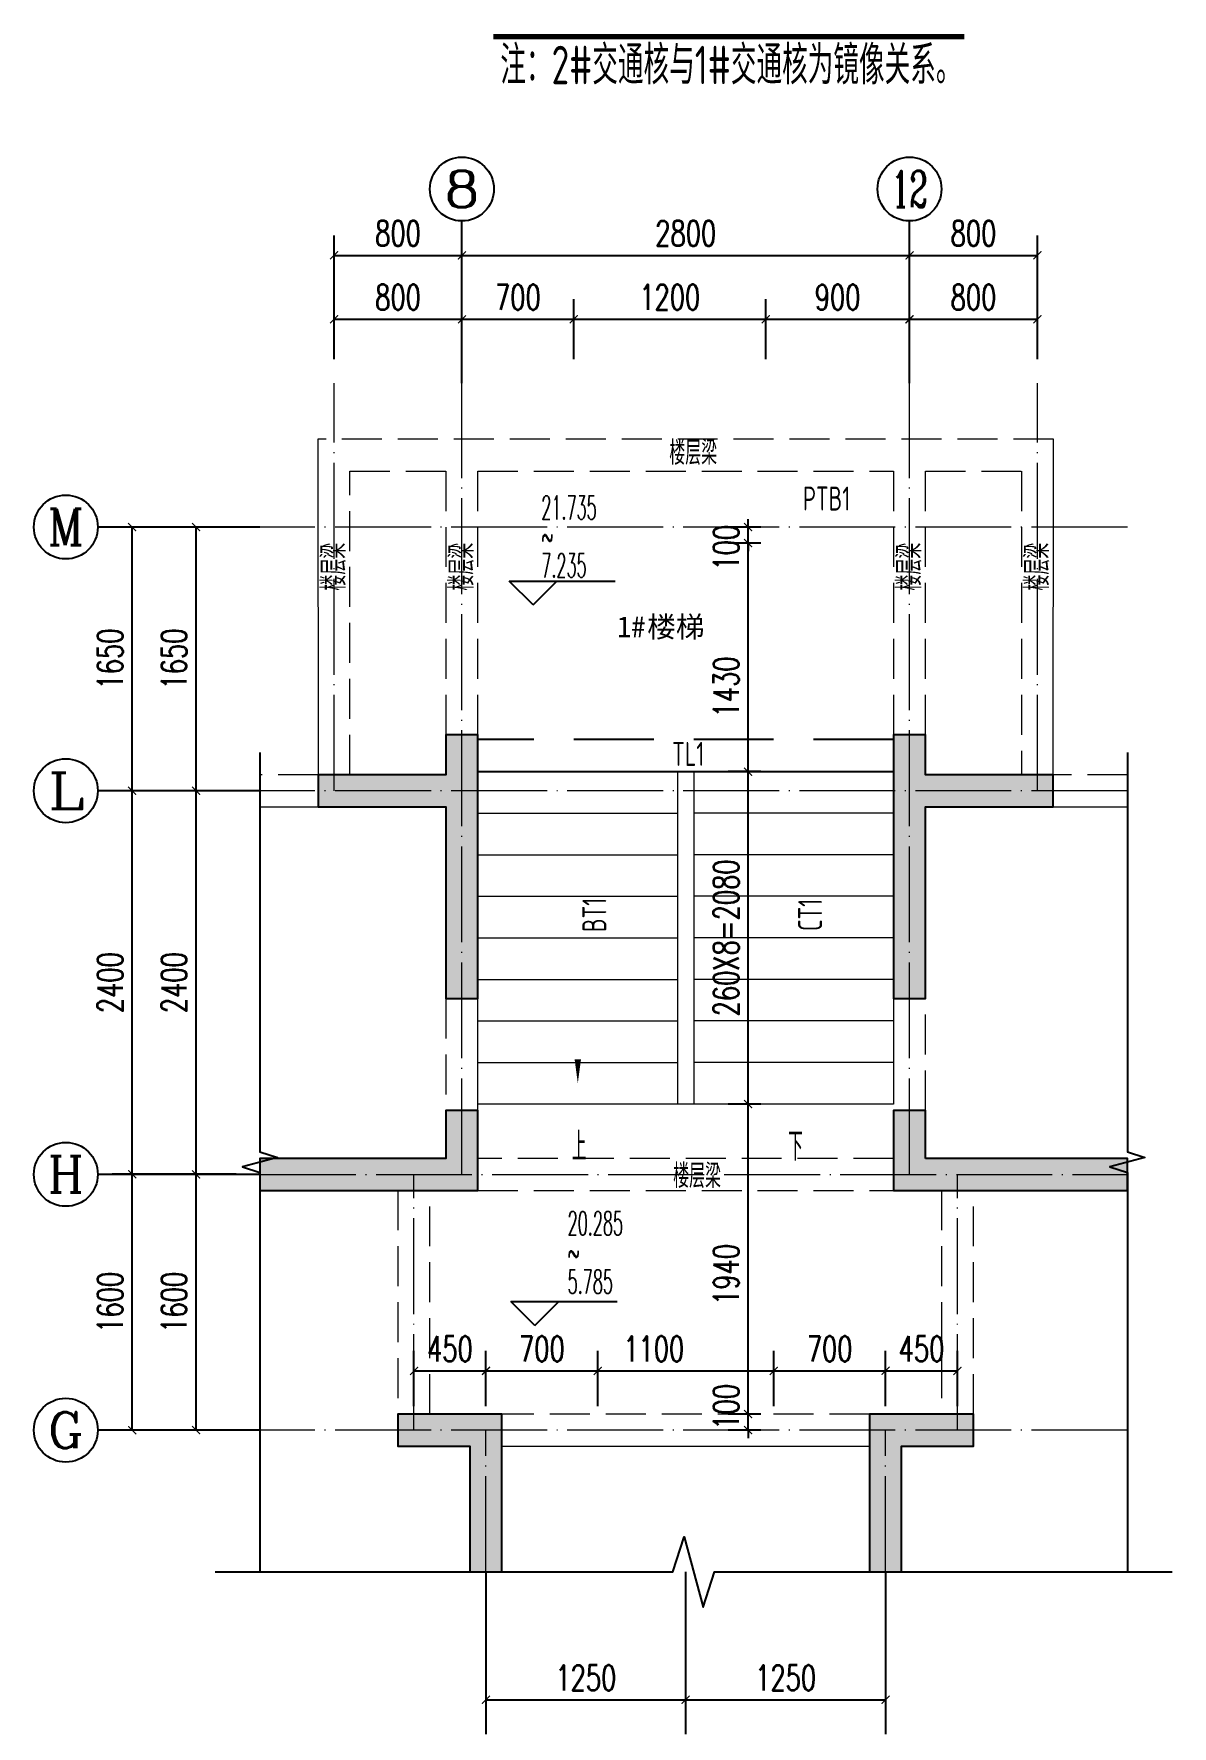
# Model space of a CAD drawing. Extents: x -812054 to 22247, y -644080 to 1003627.
# Drawn here: x -147711 to -140590, y -190811 to -180223 of the extents above; entities that cross this region are included whole.
import ezdxf
from ezdxf.enums import TextEntityAlignment as Align

# ---------------------------------------------------------------- set-up
doc = ezdxf.new("R2010")
doc.units = 0
doc.header["$LTSCALE"] = 1000
for name, pattern in [('DASH', [0.35, 0.25, -0.1]), ('DASHED', [0.75, 0.5, -0.25]), ('DOTE', [2.42, 2, -0.2, 0.02, -0.2])]:
    doc.linetypes.add(name, pattern=pattern)
doc.layers.get('0').update_dxf_attribs({"linetype": 'CONTINUOUS'})
doc.layers.get('DEFPOINTS').update_dxf_attribs({"linetype": 'CONTINUOUS'})
for name, color, linetype in [('A-AXIS_TEXT', 7, 'CONTINUOUS'), ('AXIS', 3, 'CONTINUOUS'), ('DIM_ELEV', 3, 'CONTINUOUS'), ('DIM_SYMB', 3, 'CONTINUOUS'), ('PUB_DIM', 3, 'CONTINUOUS'), ('PUB_TEXT', 2, 'CONTINUOUS'), ('S-L主梁线', 4, 'DASH'), ('S-Q墙填充', 252, 'CONTINUOUS'), ('S-Q墙实线', 6, 'CONTINUOUS'), ('S-梁', 4, 'DASHED'), ('S-梁实线', 4, 'CONTINUOUS'), ('TEXT', 2, 'CONTINUOUS'), ('THIN', 7, 'CONTINUOUS'), ('尺寸标注', 86, 'CONTINUOUS')]:
    doc.layers.add(name, color=color, linetype=linetype)
for name, color, linetype, lineweight in [('AXIS_TEXT', 7, 'CONTINUOUS', 20), ('DOTE', 19, 'DOTE', 9), ('STAIR', 2, 'CONTINUOUS', 18)]:
    doc.layers.add(name, color=color, linetype=linetype, lineweight=lineweight)
doc.styles.add('_TCH_AXIS', font='COMPLEX', dxfattribs={"bigfont": 'GBCBIG'})
doc.styles.add('_TCH_DIM', font='SIMPLEX.shx', dxfattribs={"width": 0.7, "bigfont": 'GBCBIG.shx'})
doc.styles.add('_TCH_DIM_T3', font='SIMPLEX', dxfattribs={"width": 0.705882, "bigfont": 'GBCBIG'})
doc.styles.add('COMPLEX', font='COMPLEX')
doc.styles.add('TSSD_REIN', font='tssdeng.shx', dxfattribs={"width": 0.7, "height": 300, "bigfont": 'tssdchn.shx'})
doc.styles.add('黑体', font='simhei.ttf')
doc.dimstyles.new('_TCH_ARCH&&50', dxfattribs={"dimtxt": 157.5, "dimasz": 50, "dimexe": 125, "dimexo": 150, "dimgap": 58.75, "dimtad": 1, "dimdec": 0, "dimzin": 0, "dimdsep": 46, "dimtxsty": '_TCH_DIM_T3', "dimblk": 'ARCHTICK', "dimcen": 0.09, "dimclrt": 7, "dimazin": 0, "dimtfac": 1, "dimtdec": 0, "dimtix": 1, "dimtmove": 2, "dimatfit": 3, "dimldrblk": 'ARCHTICK', "dimfxl": 1, "dimtolj": 1, "dimtzin": 0, "dimarcsym": 0})

# ---------------------------------------------------------------- blocks, each defined once
blk = doc.blocks.new('_AXISO')
blk.add_circle((0, 0), 0.5)
at = {"layer": 'A-AXIS_TEXT', "style": 'COMPLEX', "width": 1.041667}
blk.add_attdef('A', text='', height=0.56, dxfattribs=at).set_placement((-0.25, -0.28), (0.25, -0.28), align=Align.FIT)
blk = doc.blocks.new('_ArchTick')
at = {"color": 0, "linetype": 'ByBlock', "const_width": 0.15}
blk.add_lwpolyline([(-0.5, -0.5), (0.5, 0.5)], dxfattribs=at)
blk = doc.blocks.new('*D993')
at = {"layer": 'DEFPOINTS', "color": 0, "transparency": 16777216}
for p in [(-145033, -182009), (-145833, -182409), (-145033, -182409)]:
    blk.add_point(p, dxfattribs=at)
at = {"layer": '尺寸标注', "color": 0, "lineweight": -2, "transparency": 16777216}
for p, q in [((-145833, -182259), (-145833, -181884)), ((-145033, -182259), (-145033, -181884)), ((-145833, -182009), (-145033, -182009))]:
    blk.add_line(p, q, dxfattribs=at)
at = {"layer": '尺寸标注', "color": 0, "lineweight": -2, "transparency": 16777216, "xscale": 50, "yscale": 50, "zscale": 50, "rotation": 180}
blk.add_blockref('_ArchTick', (-145833, -182009), dxfattribs=at)
at = {"layer": '尺寸标注', "color": 0, "lineweight": -2, "transparency": 16777216, "xscale": 50, "yscale": 50, "zscale": 50}
blk.add_blockref('_ArchTick', (-145033, -182009), dxfattribs=at)
at = {"layer": '尺寸标注', "color": 7, "transparency": 16777216, "insert": (-145433, -181871), "char_height": 157.5, "attachment_point": 5, "style": '_TCH_DIM_T3'}
blk.add_mtext('\\A1;800', dxfattribs=at)
blk = doc.blocks.new('*D994')
at = {"layer": 'DEFPOINTS', "color": 0, "transparency": 16777216}
for p in [(-144333, -182009), (-145033, -182409), (-144333, -182409)]:
    blk.add_point(p, dxfattribs=at)
at = {"layer": '尺寸标注', "color": 0, "lineweight": -2, "transparency": 16777216}
for p, q in [((-145033, -182259), (-145033, -181884)), ((-144333, -182259), (-144333, -181884)), ((-145033, -182009), (-144333, -182009))]:
    blk.add_line(p, q, dxfattribs=at)
at = {"layer": '尺寸标注', "color": 0, "lineweight": -2, "transparency": 16777216, "xscale": 50, "yscale": 50, "zscale": 50, "rotation": 180}
blk.add_blockref('_ArchTick', (-145033, -182009), dxfattribs=at)
at = {"layer": '尺寸标注', "color": 0, "lineweight": -2, "transparency": 16777216, "xscale": 50, "yscale": 50, "zscale": 50}
blk.add_blockref('_ArchTick', (-144333, -182009), dxfattribs=at)
at = {"layer": '尺寸标注', "color": 7, "transparency": 16777216, "insert": (-144683, -181871), "char_height": 157.5, "attachment_point": 5, "style": '_TCH_DIM_T3'}
blk.add_mtext('\\A1;700', dxfattribs=at)
blk = doc.blocks.new('*D995')
at = {"layer": 'DEFPOINTS', "color": 0, "transparency": 16777216}
for p in [(-143133, -182009), (-144333, -182409), (-143133, -182409)]:
    blk.add_point(p, dxfattribs=at)
at = {"layer": '尺寸标注', "color": 0, "lineweight": -2, "transparency": 16777216}
for p, q in [((-144333, -182259), (-144333, -181884)), ((-143133, -182259), (-143133, -181884)), ((-144333, -182009), (-143133, -182009))]:
    blk.add_line(p, q, dxfattribs=at)
at = {"layer": '尺寸标注', "color": 0, "lineweight": -2, "transparency": 16777216, "xscale": 50, "yscale": 50, "zscale": 50, "rotation": 180}
blk.add_blockref('_ArchTick', (-144333, -182009), dxfattribs=at)
at = {"layer": '尺寸标注', "color": 0, "lineweight": -2, "transparency": 16777216, "xscale": 50, "yscale": 50, "zscale": 50}
blk.add_blockref('_ArchTick', (-143133, -182009), dxfattribs=at)
at = {"layer": '尺寸标注', "color": 7, "transparency": 16777216, "insert": (-143733, -181871), "char_height": 157.5, "attachment_point": 5, "style": '_TCH_DIM_T3'}
blk.add_mtext('\\A1;1200', dxfattribs=at)
blk = doc.blocks.new('*D996')
at = {"layer": 'DEFPOINTS', "color": 0, "transparency": 16777216}
for p in [(-142233, -182009), (-143133, -182409), (-142233, -182409)]:
    blk.add_point(p, dxfattribs=at)
at = {"layer": '尺寸标注', "color": 0, "lineweight": -2, "transparency": 16777216}
for p, q in [((-143133, -182259), (-143133, -181884)), ((-142233, -182259), (-142233, -181884)), ((-143133, -182009), (-142233, -182009))]:
    blk.add_line(p, q, dxfattribs=at)
at = {"layer": '尺寸标注', "color": 0, "lineweight": -2, "transparency": 16777216, "xscale": 50, "yscale": 50, "zscale": 50, "rotation": 180}
blk.add_blockref('_ArchTick', (-143133, -182009), dxfattribs=at)
at = {"layer": '尺寸标注', "color": 0, "lineweight": -2, "transparency": 16777216, "xscale": 50, "yscale": 50, "zscale": 50}
blk.add_blockref('_ArchTick', (-142233, -182009), dxfattribs=at)
at = {"layer": '尺寸标注', "color": 7, "transparency": 16777216, "insert": (-142683, -181871), "char_height": 157.5, "attachment_point": 5, "style": '_TCH_DIM_T3'}
blk.add_mtext('\\A1;900', dxfattribs=at)
blk = doc.blocks.new('*D997')
at = {"layer": 'DEFPOINTS', "color": 0, "transparency": 16777216}
for p in [(-141433, -182009), (-142233, -182409), (-141433, -182409)]:
    blk.add_point(p, dxfattribs=at)
at = {"layer": '尺寸标注', "color": 0, "lineweight": -2, "transparency": 16777216}
for p, q in [((-142233, -182259), (-142233, -181884)), ((-141433, -182259), (-141433, -181884)), ((-142233, -182009), (-141433, -182009))]:
    blk.add_line(p, q, dxfattribs=at)
at = {"layer": '尺寸标注', "color": 0, "lineweight": -2, "transparency": 16777216, "xscale": 50, "yscale": 50, "zscale": 50, "rotation": 180}
blk.add_blockref('_ArchTick', (-142233, -182009), dxfattribs=at)
at = {"layer": '尺寸标注', "color": 0, "lineweight": -2, "transparency": 16777216, "xscale": 50, "yscale": 50, "zscale": 50}
blk.add_blockref('_ArchTick', (-141433, -182009), dxfattribs=at)
at = {"layer": '尺寸标注', "color": 7, "transparency": 16777216, "insert": (-141833, -181871), "char_height": 157.5, "attachment_point": 5, "style": '_TCH_DIM_T3'}
blk.add_mtext('\\A1;800', dxfattribs=at)
blk = doc.blocks.new('*D998')
at = {"layer": 'DEFPOINTS', "color": 0, "transparency": 16777216}
for p in [(-144883, -188588), (-145333, -188959), (-144883, -188959)]:
    blk.add_point(p, dxfattribs=at)
at = {"layer": 'PUB_DIM', "color": 0, "lineweight": -2, "transparency": 16777216}
for p, q in [((-145333, -188809), (-145333, -188463)), ((-144883, -188809), (-144883, -188463)), ((-145333, -188588), (-144883, -188588))]:
    blk.add_line(p, q, dxfattribs=at)
at = {"layer": 'PUB_DIM', "color": 0, "lineweight": -2, "transparency": 16777216, "xscale": 50, "yscale": 50, "zscale": 50, "rotation": 180}
blk.add_blockref('_ArchTick', (-145333, -188588), dxfattribs=at)
at = {"layer": 'PUB_DIM', "color": 0, "lineweight": -2, "transparency": 16777216, "xscale": 50, "yscale": 50, "zscale": 50}
blk.add_blockref('_ArchTick', (-144883, -188588), dxfattribs=at)
at = {"layer": 'PUB_DIM', "color": 7, "transparency": 16777216, "insert": (-145108, -188450), "char_height": 157.5, "attachment_point": 5, "style": '_TCH_DIM_T3'}
blk.add_mtext('\\A1;450', dxfattribs=at)
blk = doc.blocks.new('*D999')
at = {"layer": 'DEFPOINTS', "color": 0, "transparency": 16777216}
for p in [(-144183, -188588), (-144883, -188959), (-144183, -188959)]:
    blk.add_point(p, dxfattribs=at)
at = {"layer": 'PUB_DIM', "color": 0, "lineweight": -2, "transparency": 16777216}
for p, q in [((-144883, -188809), (-144883, -188463)), ((-144183, -188809), (-144183, -188463)), ((-144883, -188588), (-144183, -188588))]:
    blk.add_line(p, q, dxfattribs=at)
at = {"layer": 'PUB_DIM', "color": 0, "lineweight": -2, "transparency": 16777216, "xscale": 50, "yscale": 50, "zscale": 50, "rotation": 180}
blk.add_blockref('_ArchTick', (-144883, -188588), dxfattribs=at)
at = {"layer": 'PUB_DIM', "color": 0, "lineweight": -2, "transparency": 16777216, "xscale": 50, "yscale": 50, "zscale": 50}
blk.add_blockref('_ArchTick', (-144183, -188588), dxfattribs=at)
at = {"layer": 'PUB_DIM', "color": 7, "transparency": 16777216, "insert": (-144533, -188450), "char_height": 157.5, "attachment_point": 5, "style": '_TCH_DIM_T3'}
blk.add_mtext('\\A1;700', dxfattribs=at)
blk = doc.blocks.new('*D1000')
at = {"layer": 'DEFPOINTS', "color": 0, "transparency": 16777216}
for p in [(-143083, -188588), (-144183, -188959), (-143083, -188959)]:
    blk.add_point(p, dxfattribs=at)
at = {"layer": 'PUB_DIM', "color": 0, "lineweight": -2, "transparency": 16777216}
for p, q in [((-144183, -188809), (-144183, -188463)), ((-143083, -188809), (-143083, -188463)), ((-144183, -188588), (-143083, -188588))]:
    blk.add_line(p, q, dxfattribs=at)
at = {"layer": 'PUB_DIM', "color": 0, "lineweight": -2, "transparency": 16777216, "xscale": 50, "yscale": 50, "zscale": 50, "rotation": 180}
blk.add_blockref('_ArchTick', (-144183, -188588), dxfattribs=at)
at = {"layer": 'PUB_DIM', "color": 0, "lineweight": -2, "transparency": 16777216, "xscale": 50, "yscale": 50, "zscale": 50}
blk.add_blockref('_ArchTick', (-143083, -188588), dxfattribs=at)
at = {"layer": 'PUB_DIM', "color": 7, "transparency": 16777216, "insert": (-143833, -188450), "char_height": 157.5, "attachment_point": 5, "style": '_TCH_DIM_T3'}
blk.add_mtext('\\A1;1100', dxfattribs=at)
blk = doc.blocks.new('*D1001')
at = {"layer": 'DEFPOINTS', "color": 0, "transparency": 16777216}
for p in [(-142383, -188588), (-143083, -188959), (-142383, -188959)]:
    blk.add_point(p, dxfattribs=at)
at = {"layer": 'PUB_DIM', "color": 0, "lineweight": -2, "transparency": 16777216}
for p, q in [((-143083, -188809), (-143083, -188463)), ((-142383, -188809), (-142383, -188463)), ((-143083, -188588), (-142383, -188588))]:
    blk.add_line(p, q, dxfattribs=at)
at = {"layer": 'PUB_DIM', "color": 0, "lineweight": -2, "transparency": 16777216, "xscale": 50, "yscale": 50, "zscale": 50, "rotation": 180}
blk.add_blockref('_ArchTick', (-143083, -188588), dxfattribs=at)
at = {"layer": 'PUB_DIM', "color": 0, "lineweight": -2, "transparency": 16777216, "xscale": 50, "yscale": 50, "zscale": 50}
blk.add_blockref('_ArchTick', (-142383, -188588), dxfattribs=at)
at = {"layer": 'PUB_DIM', "color": 7, "transparency": 16777216, "insert": (-142733, -188450), "char_height": 157.5, "attachment_point": 5, "style": '_TCH_DIM_T3'}
blk.add_mtext('\\A1;700', dxfattribs=at)
blk = doc.blocks.new('*D1002')
at = {"layer": 'DEFPOINTS', "color": 0, "transparency": 16777216}
for p in [(-141933, -188588), (-142383, -188959), (-141933, -188959)]:
    blk.add_point(p, dxfattribs=at)
at = {"layer": 'PUB_DIM', "color": 0, "lineweight": -2, "transparency": 16777216}
for p, q in [((-142383, -188809), (-142383, -188463)), ((-141933, -188809), (-141933, -188463)), ((-142383, -188588), (-141933, -188588))]:
    blk.add_line(p, q, dxfattribs=at)
at = {"layer": 'PUB_DIM', "color": 0, "lineweight": -2, "transparency": 16777216, "xscale": 50, "yscale": 50, "zscale": 50, "rotation": 180}
blk.add_blockref('_ArchTick', (-142383, -188588), dxfattribs=at)
at = {"layer": 'PUB_DIM', "color": 0, "lineweight": -2, "transparency": 16777216, "xscale": 50, "yscale": 50, "zscale": 50}
blk.add_blockref('_ArchTick', (-141933, -188588), dxfattribs=at)
at = {"layer": 'PUB_DIM', "color": 7, "transparency": 16777216, "insert": (-142158, -188450), "char_height": 157.5, "attachment_point": 5, "style": '_TCH_DIM_T3'}
blk.add_mtext('\\A1;450', dxfattribs=at)
blk = doc.blocks.new('*D1003')
at = {"layer": 'DEFPOINTS', "color": 0, "transparency": 16777216}
for p in [(-143243, -183309), (-143014, -183309), (-143014, -183409)]:
    blk.add_point(p, dxfattribs=at)
at = {"layer": '尺寸标注', "color": 0, "lineweight": -2, "transparency": 16777216}
for p, q in [((-143243, -183309), (-143243, -183259)), ((-143164, -183309), (-143368, -183309)), ((-143243, -183409), (-143243, -183309)), ((-143164, -183409), (-143368, -183409)), ((-143243, -183409), (-143243, -183459))]:
    blk.add_line(p, q, dxfattribs=at)
at = {"layer": '尺寸标注', "color": 0, "lineweight": -2, "transparency": 16777216, "xscale": 50, "yscale": 50, "zscale": 50}
for p, rotation in [((-143243, -183309), 270), ((-143243, -183409), 90)]:
    blk.add_blockref('_ArchTick', p, dxfattribs=dict(at, rotation=rotation))
at = {"layer": '尺寸标注', "color": 7, "transparency": 16777216, "insert": (-143380, -183438), "char_height": 157.5, "attachment_point": 5, "rotation": 90, "style": '_TCH_DIM_T3'}
blk.add_mtext('\\A1;100', dxfattribs=at)
blk = doc.blocks.new('*D1004')
at = {"layer": 'DEFPOINTS', "color": 0, "transparency": 16777216}
for p in [(-143243, -183409), (-143014, -183409), (-143014, -184839)]:
    blk.add_point(p, dxfattribs=at)
at = {"layer": '尺寸标注', "color": 0, "lineweight": -2, "transparency": 16777216}
for p, q in [((-143164, -183409), (-143368, -183409)), ((-143243, -184839), (-143243, -183409)), ((-143164, -184839), (-143368, -184839))]:
    blk.add_line(p, q, dxfattribs=at)
at = {"layer": '尺寸标注', "color": 0, "lineweight": -2, "transparency": 16777216, "xscale": 50, "yscale": 50, "zscale": 50}
for p, rotation in [((-143243, -183409), 90), ((-143243, -184839), 270)]:
    blk.add_blockref('_ArchTick', p, dxfattribs=dict(at, rotation=rotation))
at = {"layer": '尺寸标注', "color": 7, "transparency": 16777216, "insert": (-143380, -184309), "char_height": 157.5, "attachment_point": 5, "rotation": 90, "style": '_TCH_DIM_T3'}
blk.add_mtext('\\A1;1430', dxfattribs=at)
blk = doc.blocks.new('*D1005')
at = {"layer": 'DEFPOINTS', "color": 0, "transparency": 16777216}
for p in [(-143243, -184839), (-143014, -184839), (-143014, -186919)]:
    blk.add_point(p, dxfattribs=at)
at = {"layer": '尺寸标注', "color": 0, "lineweight": -2, "transparency": 16777216}
for p, q in [((-143164, -184839), (-143368, -184839)), ((-143243, -186919), (-143243, -184839)), ((-143164, -186919), (-143368, -186919))]:
    blk.add_line(p, q, dxfattribs=at)
at = {"layer": '尺寸标注', "color": 0, "lineweight": -2, "transparency": 16777216, "xscale": 50, "yscale": 50, "zscale": 50}
for p, rotation in [((-143243, -184839), 90), ((-143243, -186919), 270)]:
    blk.add_blockref('_ArchTick', p, dxfattribs=dict(at, rotation=rotation))
at = {"layer": '尺寸标注', "color": 7, "transparency": 16777216, "insert": (-143380, -185879), "char_height": 157.5, "attachment_point": 5, "rotation": 90, "style": '_TCH_DIM_T3'}
blk.add_mtext('\\A1;260X8=2080', dxfattribs=at)
blk = doc.blocks.new('*D1006')
at = {"layer": 'DEFPOINTS', "color": 0, "transparency": 16777216}
for p in [(-143243, -186919), (-143014, -186919), (-143014, -188859)]:
    blk.add_point(p, dxfattribs=at)
at = {"layer": '尺寸标注', "color": 0, "lineweight": -2, "transparency": 16777216}
for p, q in [((-143164, -186919), (-143368, -186919)), ((-143243, -188859), (-143243, -186919)), ((-143164, -188859), (-143368, -188859))]:
    blk.add_line(p, q, dxfattribs=at)
at = {"layer": '尺寸标注', "color": 0, "lineweight": -2, "transparency": 16777216, "xscale": 50, "yscale": 50, "zscale": 50}
for p, rotation in [((-143243, -186919), 90), ((-143243, -188859), 270)]:
    blk.add_blockref('_ArchTick', p, dxfattribs=dict(at, rotation=rotation))
at = {"layer": '尺寸标注', "color": 7, "transparency": 16777216, "insert": (-143380, -187985), "char_height": 157.5, "attachment_point": 5, "rotation": 90, "style": '_TCH_DIM_T3'}
blk.add_mtext('\\A1;1940', dxfattribs=at)
blk = doc.blocks.new('*D1007')
at = {"layer": 'DEFPOINTS', "color": 0, "transparency": 16777216}
for p in [(-143243, -188859), (-143014, -188859), (-143014, -188959)]:
    blk.add_point(p, dxfattribs=at)
at = {"layer": '尺寸标注', "color": 0, "lineweight": -2, "transparency": 16777216}
for p, q in [((-143164, -188859), (-143368, -188859)), ((-143243, -188859), (-143243, -188809)), ((-143243, -188959), (-143243, -188859)), ((-143164, -188959), (-143368, -188959)), ((-143243, -188959), (-143243, -189009))]:
    blk.add_line(p, q, dxfattribs=at)
at = {"layer": '尺寸标注', "color": 0, "lineweight": -2, "transparency": 16777216, "xscale": 50, "yscale": 50, "zscale": 50}
for p, rotation in [((-143243, -188859), 270), ((-143243, -188959), 90)]:
    blk.add_blockref('_ArchTick', p, dxfattribs=dict(at, rotation=rotation))
at = {"layer": '尺寸标注', "color": 7, "transparency": 16777216, "insert": (-143380, -188813), "char_height": 157.5, "attachment_point": 5, "rotation": 90, "style": '_TCH_DIM_T3'}
blk.add_mtext('\\A1;100', dxfattribs=at)
blk = doc.blocks.new('*D1008')
at = {"layer": 'DEFPOINTS', "color": 0, "transparency": 16777216}
for p in [(-145033, -181609), (-145833, -182409), (-145033, -182409)]:
    blk.add_point(p, dxfattribs=at)
at = {"layer": 'PUB_DIM', "color": 0, "lineweight": -2, "transparency": 16777216}
for p, q in [((-145833, -182259), (-145833, -181484)), ((-145033, -182259), (-145033, -181484)), ((-145833, -181609), (-145033, -181609))]:
    blk.add_line(p, q, dxfattribs=at)
at = {"layer": 'PUB_DIM', "color": 0, "lineweight": -2, "transparency": 16777216, "xscale": 50, "yscale": 50, "zscale": 50, "rotation": 180}
blk.add_blockref('_ArchTick', (-145833, -181609), dxfattribs=at)
at = {"layer": 'PUB_DIM', "color": 0, "lineweight": -2, "transparency": 16777216, "xscale": 50, "yscale": 50, "zscale": 50}
blk.add_blockref('_ArchTick', (-145033, -181609), dxfattribs=at)
at = {"layer": 'PUB_DIM', "color": 7, "transparency": 16777216, "insert": (-145433, -181471), "char_height": 157.5, "attachment_point": 5, "style": '_TCH_DIM_T3'}
blk.add_mtext('\\A1;800', dxfattribs=at)
blk = doc.blocks.new('*D1009')
at = {"layer": 'DEFPOINTS', "color": 0, "transparency": 16777216}
for p in [(-142233, -181609), (-145033, -182409), (-142233, -182409)]:
    blk.add_point(p, dxfattribs=at)
at = {"layer": 'PUB_DIM', "color": 0, "lineweight": -2, "transparency": 16777216}
for p, q in [((-145033, -182259), (-145033, -181484)), ((-142233, -182259), (-142233, -181484)), ((-145033, -181609), (-142233, -181609))]:
    blk.add_line(p, q, dxfattribs=at)
at = {"layer": 'PUB_DIM', "color": 0, "lineweight": -2, "transparency": 16777216, "xscale": 50, "yscale": 50, "zscale": 50, "rotation": 180}
blk.add_blockref('_ArchTick', (-145033, -181609), dxfattribs=at)
at = {"layer": 'PUB_DIM', "color": 0, "lineweight": -2, "transparency": 16777216, "xscale": 50, "yscale": 50, "zscale": 50}
blk.add_blockref('_ArchTick', (-142233, -181609), dxfattribs=at)
at = {"layer": 'PUB_DIM', "color": 7, "transparency": 16777216, "insert": (-143633, -181471), "char_height": 157.5, "attachment_point": 5, "style": '_TCH_DIM_T3'}
blk.add_mtext('\\A1;2800', dxfattribs=at)
blk = doc.blocks.new('*D1010')
at = {"layer": 'DEFPOINTS', "color": 0, "transparency": 16777216}
for p in [(-141433, -181609), (-142233, -182409), (-141433, -182409)]:
    blk.add_point(p, dxfattribs=at)
at = {"layer": 'PUB_DIM', "color": 0, "lineweight": -2, "transparency": 16777216}
for p, q in [((-142233, -182259), (-142233, -181484)), ((-141433, -182259), (-141433, -181484)), ((-142233, -181609), (-141433, -181609))]:
    blk.add_line(p, q, dxfattribs=at)
at = {"layer": 'PUB_DIM', "color": 0, "lineweight": -2, "transparency": 16777216, "xscale": 50, "yscale": 50, "zscale": 50, "rotation": 180}
blk.add_blockref('_ArchTick', (-142233, -181609), dxfattribs=at)
at = {"layer": 'PUB_DIM', "color": 0, "lineweight": -2, "transparency": 16777216, "xscale": 50, "yscale": 50, "zscale": 50}
blk.add_blockref('_ArchTick', (-141433, -181609), dxfattribs=at)
at = {"layer": 'PUB_DIM', "color": 7, "transparency": 16777216, "insert": (-141833, -181471), "char_height": 157.5, "attachment_point": 5, "style": '_TCH_DIM_T3'}
blk.add_mtext('\\A1;800', dxfattribs=at)
blk = doc.blocks.new('*D1011')
at = {"layer": 'DEFPOINTS', "color": 0, "transparency": 16777216}
for p in [(-146696, -187358), (-146296, -187358), (-146296, -188959)]:
    blk.add_point(p, dxfattribs=at)
at = {"layer": '尺寸标注', "color": 0, "lineweight": -2, "transparency": 16777216}
for p, q in [((-146446, -187358), (-146821, -187358)), ((-146696, -188959), (-146696, -187358)), ((-146446, -188959), (-146821, -188959))]:
    blk.add_line(p, q, dxfattribs=at)
at = {"layer": '尺寸标注', "color": 0, "lineweight": -2, "transparency": 16777216, "xscale": 50, "yscale": 50, "zscale": 50}
for p, rotation in [((-146696, -187358), 90), ((-146696, -188959), 270)]:
    blk.add_blockref('_ArchTick', p, dxfattribs=dict(at, rotation=rotation))
at = {"layer": '尺寸标注', "color": 7, "transparency": 16777216, "insert": (-146834, -188159), "char_height": 157.5, "attachment_point": 5, "rotation": 90, "style": '_TCH_DIM_T3'}
blk.add_mtext('\\A1;1600', dxfattribs=at)
blk = doc.blocks.new('*D1012')
at = {"layer": 'DEFPOINTS', "color": 0, "transparency": 16777216}
for p in [(-146696, -184959), (-146296, -184959), (-146296, -187358)]:
    blk.add_point(p, dxfattribs=at)
at = {"layer": '尺寸标注', "color": 0, "lineweight": -2, "transparency": 16777216}
for p, q in [((-146446, -184959), (-146821, -184959)), ((-146696, -187358), (-146696, -184959)), ((-146446, -187358), (-146821, -187358))]:
    blk.add_line(p, q, dxfattribs=at)
at = {"layer": '尺寸标注', "color": 0, "lineweight": -2, "transparency": 16777216, "xscale": 50, "yscale": 50, "zscale": 50}
for p, rotation in [((-146696, -184959), 90), ((-146696, -187358), 270)]:
    blk.add_blockref('_ArchTick', p, dxfattribs=dict(at, rotation=rotation))
at = {"layer": '尺寸标注', "color": 7, "transparency": 16777216, "insert": (-146834, -186159), "char_height": 157.5, "attachment_point": 5, "rotation": 90, "style": '_TCH_DIM_T3'}
blk.add_mtext('\\A1;2400', dxfattribs=at)
blk = doc.blocks.new('*D1013')
at = {"layer": 'DEFPOINTS', "color": 0, "transparency": 16777216}
for p in [(-146696, -183309), (-146296, -183309), (-146296, -184959)]:
    blk.add_point(p, dxfattribs=at)
at = {"layer": '尺寸标注', "color": 0, "lineweight": -2, "transparency": 16777216}
for p, q in [((-146446, -183309), (-146821, -183309)), ((-146696, -184959), (-146696, -183309)), ((-146446, -184959), (-146821, -184959))]:
    blk.add_line(p, q, dxfattribs=at)
at = {"layer": '尺寸标注', "color": 0, "lineweight": -2, "transparency": 16777216, "xscale": 50, "yscale": 50, "zscale": 50}
for p, rotation in [((-146696, -183309), 90), ((-146696, -184959), 270)]:
    blk.add_blockref('_ArchTick', p, dxfattribs=dict(at, rotation=rotation))
at = {"layer": '尺寸标注', "color": 7, "transparency": 16777216, "insert": (-146834, -184134), "char_height": 157.5, "attachment_point": 5, "rotation": 90, "style": '_TCH_DIM_T3'}
blk.add_mtext('\\A1;1650', dxfattribs=at)
blk = doc.blocks.new('*D1014')
at = {"layer": 'DEFPOINTS', "color": 0, "transparency": 16777216}
for p in [(-147096, -187358), (-146296, -187358), (-146296, -188959)]:
    blk.add_point(p, dxfattribs=at)
at = {"layer": 'PUB_DIM', "color": 0, "lineweight": -2, "transparency": 16777216}
for p, q in [((-146446, -187358), (-147221, -187358)), ((-147096, -188959), (-147096, -187358)), ((-146446, -188959), (-147221, -188959))]:
    blk.add_line(p, q, dxfattribs=at)
at = {"layer": 'PUB_DIM', "color": 0, "lineweight": -2, "transparency": 16777216, "xscale": 50, "yscale": 50, "zscale": 50}
for p, rotation in [((-147096, -187358), 90), ((-147096, -188959), 270)]:
    blk.add_blockref('_ArchTick', p, dxfattribs=dict(at, rotation=rotation))
at = {"layer": 'PUB_DIM', "color": 7, "transparency": 16777216, "insert": (-147234, -188159), "char_height": 157.5, "attachment_point": 5, "rotation": 90, "style": '_TCH_DIM_T3'}
blk.add_mtext('\\A1;1600', dxfattribs=at)
blk = doc.blocks.new('*D1015')
at = {"layer": 'DEFPOINTS', "color": 0, "transparency": 16777216}
for p in [(-147096, -184959), (-146296, -184959), (-146296, -187358)]:
    blk.add_point(p, dxfattribs=at)
at = {"layer": 'PUB_DIM', "color": 0, "lineweight": -2, "transparency": 16777216}
for p, q in [((-146446, -184959), (-147221, -184959)), ((-147096, -187358), (-147096, -184959)), ((-146446, -187358), (-147221, -187358))]:
    blk.add_line(p, q, dxfattribs=at)
at = {"layer": 'PUB_DIM', "color": 0, "lineweight": -2, "transparency": 16777216, "xscale": 50, "yscale": 50, "zscale": 50}
for p, rotation in [((-147096, -184959), 90), ((-147096, -187358), 270)]:
    blk.add_blockref('_ArchTick', p, dxfattribs=dict(at, rotation=rotation))
at = {"layer": 'PUB_DIM', "color": 7, "transparency": 16777216, "insert": (-147234, -186159), "char_height": 157.5, "attachment_point": 5, "rotation": 90, "style": '_TCH_DIM_T3'}
blk.add_mtext('\\A1;2400', dxfattribs=at)
blk = doc.blocks.new('*D1016')
at = {"layer": 'DEFPOINTS', "color": 0, "transparency": 16777216}
for p in [(-147096, -183309), (-146296, -183309), (-146296, -184959)]:
    blk.add_point(p, dxfattribs=at)
at = {"layer": 'PUB_DIM', "color": 0, "lineweight": -2, "transparency": 16777216}
for p, q in [((-146446, -183309), (-147221, -183309)), ((-147096, -184959), (-147096, -183309)), ((-146446, -184959), (-147221, -184959))]:
    blk.add_line(p, q, dxfattribs=at)
at = {"layer": 'PUB_DIM', "color": 0, "lineweight": -2, "transparency": 16777216, "xscale": 50, "yscale": 50, "zscale": 50}
for p, rotation in [((-147096, -183309), 90), ((-147096, -184959), 270)]:
    blk.add_blockref('_ArchTick', p, dxfattribs=dict(at, rotation=rotation))
at = {"layer": 'PUB_DIM', "color": 7, "transparency": 16777216, "insert": (-147234, -184134), "char_height": 157.5, "attachment_point": 5, "rotation": 90, "style": '_TCH_DIM_T3'}
blk.add_mtext('\\A1;1650', dxfattribs=at)
blk = doc.blocks.new('*D1017')
at = {"layer": 'DEFPOINTS', "color": 0, "transparency": 16777216}
for p in [(-144883, -189846), (-143634, -189846), (-143634, -190646)]:
    blk.add_point(p, dxfattribs=at)
at = {"layer": 'PUB_DIM', "color": 0, "lineweight": -2, "transparency": 16777216}
for p, q in [((-144883, -189996), (-144883, -190771)), ((-143634, -189996), (-143634, -190771)), ((-144883, -190646), (-143634, -190646))]:
    blk.add_line(p, q, dxfattribs=at)
at = {"layer": 'PUB_DIM', "color": 0, "lineweight": -2, "transparency": 16777216, "xscale": 50, "yscale": 50, "zscale": 50, "rotation": 180}
blk.add_blockref('_ArchTick', (-144883, -190646), dxfattribs=at)
at = {"layer": 'PUB_DIM', "color": 0, "lineweight": -2, "transparency": 16777216, "xscale": 50, "yscale": 50, "zscale": 50}
blk.add_blockref('_ArchTick', (-143634, -190646), dxfattribs=at)
at = {"layer": 'PUB_DIM', "color": 7, "transparency": 16777216, "insert": (-144258, -190508), "char_height": 157.5, "attachment_point": 5, "style": '_TCH_DIM_T3'}
blk.add_mtext('\\A1;1250', dxfattribs=at)
blk = doc.blocks.new('*D1018')
at = {"layer": 'DEFPOINTS', "color": 0, "transparency": 16777216}
for p in [(-143634, -189846), (-142383, -189846), (-142383, -190646)]:
    blk.add_point(p, dxfattribs=at)
at = {"layer": 'PUB_DIM', "color": 0, "lineweight": -2, "transparency": 16777216}
for p, q in [((-143634, -189996), (-143634, -190771)), ((-142383, -189996), (-142383, -190771)), ((-143634, -190646), (-142383, -190646))]:
    blk.add_line(p, q, dxfattribs=at)
at = {"layer": 'PUB_DIM', "color": 0, "lineweight": -2, "transparency": 16777216, "xscale": 50, "yscale": 50, "zscale": 50, "rotation": 180}
blk.add_blockref('_ArchTick', (-143634, -190646), dxfattribs=at)
at = {"layer": 'PUB_DIM', "color": 0, "lineweight": -2, "transparency": 16777216, "xscale": 50, "yscale": 50, "zscale": 50}
blk.add_blockref('_ArchTick', (-142383, -190646), dxfattribs=at)
at = {"layer": 'PUB_DIM', "color": 7, "transparency": 16777216, "insert": (-143008, -190508), "char_height": 157.5, "attachment_point": 5, "style": '_TCH_DIM_T3'}
blk.add_mtext('\\A1;1250', dxfattribs=at)
blk = doc.blocks.new('20210825.03155490')
at = {"layer": 'DIM_SYMB'}
blk.add_lwpolyline([(1975, 214, 0, 0, 0), (1975, 3139, 0, 0, 0), (625, 3139, 0, 0, 0), (625, 474, 0, 40, 0), (625, 624, 0, 0, 0)], format="xyseb", dxfattribs=at)
at = {"layer": 'STAIR'}
for p, q in [((0, 344), (0, 2424)), ((0, 2424), (1250, 2424)), ((0, 2424), (2600, 2424)), ((1250, 344), (1250, 2424)), ((1250, 344), (1250, 2424)), ((2600, 2424), (1350, 2424)), ((1350, 2424), (1350, 344)), ((1350, 2424), (1350, 344)), ((2600, 2424), (2600, 344)), ((0, 2164), (1250, 2164)), ((2600, 2164), (1350, 2164)), ((0, 1904), (1250, 1904)), ((2600, 1904), (1350, 1904)), ((0, 1644), (1250, 1644)), ((2600, 1644), (1350, 1644)), ((0, 1384), (1250, 1384)), ((2600, 1384), (1350, 1384)), ((0, 1124), (1250, 1124)), ((2600, 1124), (1350, 1124)), ((0, 864), (1250, 864)), ((2600, 864), (1350, 864)), ((0, 604), (1250, 604)), ((2600, 604), (1350, 604)), ((2600, 344), (0, 344))]:
    blk.add_line(p, q, dxfattribs=at)
at = {"layer": 'PUB_TEXT', "color": 246, "style": '黑体'}
for s, p in [('1#', (870, 3264)), ('楼梯', (1059, 3264))]:
    blk.add_text(s, height=131.4, dxfattribs=at).set_placement(p)
at = {"layer": 'PUB_TEXT', "style": '_TCH_DIM', "width": 0.7}
blk.add_text('下', height=179, dxfattribs=at).set_placement((1942, -11))

msp = doc.modelspace()

# ---------------------------------------------------------------- hatches: boundary and pattern name
at = {"layer": 'S-Q墙填充'}
h = msp.add_hatch(color=252, dxfattribs=at)
h.dxf.hatch_style = 1
h.paths.add_polyline_path([(-144933.22, -184958.67), (-144933.22, -184608.67), (-145133.22, -184608.67), (-145133.22, -184858.67), (-145933.35, -184858.67), (-145933.35, -185058.67), (-145133.22, -185058.67), (-145133.22, -186258.67), (-144933.22, -186258.67)])
h = msp.add_hatch(color=252, dxfattribs=at)
h.dxf.hatch_style = 1
h.paths.add_polyline_path([(-142333.22, -184958.67), (-142333.22, -186258.67), (-142133.22, -186258.67), (-142133.22, -185058.67), (-141333.62, -185058.67), (-141333.62, -184858.67), (-142133.22, -184858.67), (-142133.22, -184608.67), (-142333.22, -184608.67)])
h = msp.add_hatch(color=252, dxfattribs=at)
h.dxf.hatch_style = 1
h.paths.add_polyline_path([(-144933.22, -187458.4), (-144933.22, -186958.4), (-145133.22, -186958.4), (-145133.22, -187258.4), (-145333.29, -187258.4), (-146296.37, -187258.4), (-146296.37, -187458.4), (-145333.29, -187458.4)])
h = msp.add_hatch(color=252, dxfattribs=at)
h.dxf.hatch_style = 1
h.paths.add_polyline_path([(-142133.22, -187258.4), (-142133.22, -186958.4), (-142333.22, -186958.4), (-142333.22, -187458.4), (-141933.35, -187458.4), (-140870.33, -187458.4), (-140870.33, -187258.4), (-141933.35, -187258.4)])
h = msp.add_hatch(color=252, dxfattribs=at)
h.dxf.hatch_style = 1
h.paths.add_polyline_path([(-144983.22, -189845.55), (-144783.22, -189845.55), (-144783.22, -188858.67), (-145433.29, -188858.67), (-145433.29, -189058.67), (-144983.22, -189058.67)])
h = msp.add_hatch(color=252, dxfattribs=at)
h.dxf.hatch_style = 1
h.paths.add_polyline_path([(-142483.22, -189845.55), (-142283.22, -189845.55), (-142283.22, -189058.67), (-141833.35, -189058.67), (-141833.35, -188858.67), (-142483.22, -188858.67)])

# ---------------------------------------------------------------- linework, layer by layer
at = {"layer": 'AXIS'}
for p, q in [((-145033.22, -182408.67), (-145033.22, -181394.06)), ((-142233.22, -182408.67), (-142233.22, -181394.06)), ((-146296.37, -183308.67), (-147310.97, -183308.67)), ((-146296.37, -184958.67), (-147310.97, -184958.67)), ((-146296.37, -187358.4), (-147310.97, -187358.4)), ((-146296.37, -188958.67), (-147310.97, -188958.67)), ((-144883.22, -189845.55), (-144883.22, -190860.16)), ((-143633.7, -189845.55), (-143633.7, -190860.16)), ((-142383.22, -189845.55), (-142383.22, -190860.16))]:
    msp.add_line(p, q, dxfattribs=at)
at = {"layer": 'DIM_ELEV', "color": 6}
for p, q in [((-144588.43, -183796.39), (-144738.43, -183646.39)), ((-144738.43, -183646.39), (-144073.51, -183646.39)), ((-144588.43, -183796.39), (-144438.43, -183646.39)), ((-144577.74, -188304.19), (-144727.74, -188154.19)), ((-144727.74, -188154.19), (-144062.82, -188154.19)), ((-144577.74, -188304.19), (-144427.74, -188154.19))]:
    msp.add_line(p, q, dxfattribs=at)
at = {"layer": 'DIM_SYMB', "const_width": 35}
msp.add_lwpolyline([(-144835.75, -180240.74), (-141891.01, -180240.74)], dxfattribs=at)
at = {"layer": 'DOTE', "linetype": 'DOTE', "ltscale": 0.3}
for p, q in [((-145833.22, -184958.67), (-145833.22, -182408.67)), ((-145033.22, -187358.4), (-145033.22, -182408.67)), ((-142233.22, -187358.4), (-142233.22, -182408.67)), ((-141433.22, -184958.67), (-141433.22, -182408.67)), ((-140870.33, -183308.67), (-146296.37, -183308.67)), ((-140870.33, -184958.67), (-146296.37, -184958.67)), ((-146296.37, -187358.4), (-140870.33, -187358.4)), ((-145333.22, -188958.67), (-145333.22, -187358.67)), ((-141933.22, -188958.67), (-141933.22, -187358.67)), ((-140870.33, -188958.67), (-146296.37, -188958.67)), ((-144883.22, -189845.55), (-144883.22, -188958.67)), ((-142383.22, -189845.55), (-142383.22, -188958.67))]:
    msp.add_line(p, q, dxfattribs=at)
at = {"layer": 'S-L主梁线', "linetype": 'ByBlock', "lineweight": 18}
for p, q in [((-145933.73, -182758.54), (-145933.35, -184858.67)), ((-141333.62, -184858.67), (-141333.39, -182758.54)), ((-146296.37, -185058.67), (-145933.35, -185058.67)), ((-141333.62, -185058.67), (-140870.33, -185058.67)), ((-144783.22, -189058.67), (-142483.22, -189058.67))]:
    msp.add_line(p, q, dxfattribs=at)
at = {"layer": 'S-L主梁线', "linetype": 'DASH', "lineweight": 18}
for p, q in [((-141333.39, -182758.54), (-145933.73, -182758.54)), ((-145733.69, -182958.63), (-145133.22, -182958.55)), ((-145733.36, -184858.67), (-145733.58, -182958.63)), ((-145133.28, -182958.55), (-145133.22, -184608.67)), ((-144933.22, -184608.67), (-144933.28, -182958.54)), ((-144933.22, -182958.54), (-142333.89, -182958.54)), ((-142333.89, -182958.54), (-142333.26, -184608.67)), ((-142133.22, -184608.67), (-142134.06, -182958.54)), ((-142133.89, -182958.54), (-141533.41, -182958.54)), ((-141533.63, -182958.54), (-141533.61, -184858.67)), ((-145933.35, -184858.67), (-146296.37, -184858.67)), ((-140870.33, -184858.67), (-141333.62, -184858.67)), ((-145133.22, -186258.67), (-145133.22, -186958.4)), ((-144933.22, -186958.4), (-144933.22, -186258.67)), ((-142333.22, -186258.67), (-142333.22, -186958.4)), ((-142133.22, -186958.4), (-142133.22, -186258.67)), ((-142333.22, -187258.4), (-144933.22, -187258.4)), ((-145433.29, -187458.4), (-145433.29, -188858.67)), ((-145233.29, -188858.67), (-145233.29, -187458.4)), ((-144933.22, -187458.4), (-142333.22, -187458.4)), ((-142033.35, -187458.4), (-142033.35, -188858.67)), ((-141833.35, -188858.67), (-141833.35, -187458.4)), ((-142483.22, -188858.67), (-144783.22, -188858.67))]:
    msp.add_line(p, q, dxfattribs=at)
at = {"layer": 'S-Q墙实线'}
for points in [[(-144933.22, -184958.67), (-144933.22, -184608.67), (-145133.22, -184608.67), (-145133.22, -184858.67), (-145933.35, -184858.67), (-145933.35, -185058.67), (-145133.22, -185058.67), (-145133.22, -186258.67), (-144933.22, -186258.67), (-144933.22, -184958.67)], [(-144783.22, -189845.55), (-144783.22, -189558.67), (-144783.22, -188858.67), (-145433.29, -188858.67), (-145433.29, -189058.67), (-144983.22, -189058.67), (-144983.22, -189558.67), (-144983.22, -189845.55)], [(-142283.22, -189845.55), (-142283.22, -189558.67), (-142283.22, -189058.67), (-141833.35, -189058.67), (-141833.35, -188858.67), (-142483.22, -188858.67), (-142483.22, -189558.67), (-142483.22, -189845.55)]]:
    msp.add_lwpolyline(points, dxfattribs=at)
for points in [[(-142333.22, -184958.67), (-142333.22, -186258.67), (-142133.22, -186258.67), (-142133.22, -185058.67), (-141333.62, -185058.67), (-141333.62, -184858.67), (-142133.22, -184858.67), (-142133.22, -184608.67), (-142333.22, -184608.67)], [(-144933.22, -187458.4), (-144933.22, -186958.4), (-145133.22, -186958.4), (-145133.22, -187258.4), (-145333.29, -187258.4), (-146296.37, -187258.4), (-146296.37, -187458.4), (-145333.29, -187458.4)], [(-142133.22, -187258.4), (-142133.22, -186958.4), (-142333.22, -186958.4), (-142333.22, -187458.4), (-141933.35, -187458.4), (-140870.33, -187458.4), (-140870.33, -187258.4), (-141933.35, -187258.4)]]:
    msp.add_lwpolyline(points, close=True, dxfattribs=at)
at = {"layer": 'S-梁'}
msp.add_line((-142333.22, -184638.72), (-144933.22, -184638.67), dxfattribs=at)
at = {"layer": 'S-梁实线'}
msp.add_line((-144933.22, -184838.67), (-142333.22, -184838.72), dxfattribs=at)
at = {"layer": 'THIN'}
for points in [[(-146296.37, -184718.67), (-146296.37, -187217.11), (-146186.37, -187252.11), (-146406.37, -187312.11), (-146296.37, -187347.11), (-146296.37, -189845.55)], [(-140870.33, -184718.67), (-140870.33, -187217.11), (-140760.33, -187252.11), (-140980.33, -187312.11), (-140870.33, -187347.11), (-140870.33, -189845.55)], [(-146576.37, -189845.55), (-143713.35, -189845.55), (-143643.35, -189625.55), (-143523.35, -190065.55), (-143453.35, -189845.55), (-140590.33, -189845.55)]]:
    msp.add_lwpolyline(points, dxfattribs=at)

# ---------------------------------------------------------------- block references
at = {"layer": 'AXIS'}
ref = msp.add_blockref('_AXISO', (-145033.22, -181194.06), dxfattribs=dict(at, xscale=400, yscale=400, zscale=400))
ref.add_attrib('A', '8', dxfattribs={"layer": 'AXIS_TEXT', "height": 226.27, "style": '_TCH_AXIS', "width": 1.5}).set_placement((-145146.36, -181307.2), (-144920.08, -181307.2), align=Align.FIT)
ref = msp.add_blockref('_AXISO', (-142233.22, -181194.06), dxfattribs=dict(at, xscale=400, yscale=400, zscale=400))
ref.add_attrib('A', '12', dxfattribs={"layer": 'AXIS_TEXT', "height": 226.274, "style": '_TCH_AXIS', "width": 0.724138}).set_placement((-142346.36, -181307.2), (-142120.08, -181307.2), align=Align.FIT)
ref = msp.add_blockref('_AXISO', (-147510.97, -183308.67), dxfattribs=dict(at, xscale=400, yscale=400, zscale=400))
ref.add_attrib('A', 'M', dxfattribs={"layer": 'AXIS_TEXT', "height": 226.27, "style": '_TCH_AXIS'}).set_placement((-147624.11, -183421.81), (-147397.84, -183421.81), align=Align.FIT)
ref = msp.add_blockref('_AXISO', (-147510.97, -184958.67), dxfattribs=dict(at, xscale=400, yscale=400, zscale=400))
ref.add_attrib('A', 'L', dxfattribs={"layer": 'AXIS_TEXT', "height": 226.27, "style": '_TCH_AXIS', "width": 1.4}).set_placement((-147624.11, -185071.81), (-147397.84, -185071.81), align=Align.FIT)
ref = msp.add_blockref('_AXISO', (-147510.97, -187358.4), dxfattribs=dict(at, xscale=400, yscale=400, zscale=400))
ref.add_attrib('A', 'H', dxfattribs={"layer": 'AXIS_TEXT', "height": 226.27, "style": '_TCH_AXIS', "width": 1.05}).set_placement((-147624.11, -187471.54), (-147397.84, -187471.54), align=Align.FIT)
ref = msp.add_blockref('_AXISO', (-147510.97, -188958.67), dxfattribs=dict(at, xscale=400, yscale=400, zscale=400))
ref.add_attrib('A', 'G', dxfattribs={"layer": 'AXIS_TEXT', "height": 226.27, "style": '_TCH_AXIS', "width": 1.166667}).set_placement((-147624.11, -189071.81), (-147397.84, -189071.81), align=Align.FIT)
at = {"layer": 'STAIR'}
msp.add_blockref('20210825.03155490', (-144933.22, -187262.55), dxfattribs=at)

# ---------------------------------------------------------------- texts
at = {"layer": 'DIM_ELEV', "color": 7, "style": '_TCH_DIM', "width": 0.494118}
for s, p in [('21.735', (-144536.51, -183261.28)), ('~', (-144536.51, -183440.69)), ('7.235', (-144536.51, -183623.92))]:
    msp.add_text(s, height=148.75, dxfattribs=at).set_placement(p)
at = {"layer": 'PUB_TEXT', "color": 1, "style": 'TSSD_REIN', "width": 0.7}
msp.add_text('注：2#交通核与1#交通核为镜像关系。', height=241.1348, dxfattribs=at).set_placement((-144792.94, -180539.04))
at = {"layer": 'PUB_TEXT', "color": 246, "style": '黑体'}
for s, p in [('1#', (-144063.17, -183998.6)), ('楼梯', (-143874.15, -183998.6))]:
    msp.add_text(s, height=131.435, dxfattribs=at).set_placement(p)
at = {"layer": 'PUB_TEXT', "style": '_TCH_DIM', "width": 0.7}
for s, p in [('上', (-144344.71, -187273.72)), ('下', (-142991.45, -187273.72))]:
    msp.add_text(s, height=178.72, dxfattribs=at).set_placement(p)
at = {"layer": 'PUB_TEXT', "color": 6, "style": '_TCH_DIM', "width": 0.494118}
for s, p in [('20.285', (-144371.82, -187738.86)), ('~', (-144371.82, -187921.51)), ('5.785', (-144371.82, -188104.14))]:
    msp.add_text(s, height=148.75, dxfattribs=at).set_placement(p)
at = {"layer": 'TEXT', "color": 230, "style": 'TSSD_REIN', "width": 0.7}
for s, p in [('楼层梁', (-143586.29, -182919.17)), ('PTB1', (-142752.17, -183205.39)), ('TL1', (-143617.22, -184803.05)), ('楼层梁', (-143562.01, -187443.15))]:
    msp.add_text(s, height=150, dxfattribs=at).set_placement(p, align=Align.CENTER)
for s, p in [('楼层梁', (-145759.89, -183556.45)), ('楼层梁', (-144959.89, -183556.45)), ('楼层梁', (-142159.89, -183556.45)), ('楼层梁', (-141359.89, -183556.41)), ('BT1', (-144130.03, -185735.11)), ('CT1', (-142780.03, -185735.11))]:
    msp.add_text(s, height=150, rotation=90, dxfattribs=at).set_placement(p, align=Align.CENTER)

# ---------------------------------------------------------------- dimensions: what is measured, and where the dimension line sits
at = {"layer": 'PUB_DIM'}
for p1, p2, distance, picture, middle in [((-145833.22, -182408.67), (-145033.22, -182408.67), 800, '*D1008', (-145433.22, -181471.17)), ((-145033.22, -182408.67), (-142233.22, -182408.67), 800, '*D1009', (-143633.22, -181471.17)), ((-142233.22, -182408.67), (-141433.22, -182408.67), 800, '*D1010', (-141833.22, -181471.17)), ((-146296.37, -184958.67), (-146296.37, -183308.67), 800, '*D1016', (-147233.87, -184133.67)), ((-146296.37, -187358.4), (-146296.37, -184958.67), 800, '*D1015', (-147233.87, -186158.54)), ((-146296.37, -188958.67), (-146296.37, -187358.4), 800, '*D1014', (-147233.87, -188158.54)), ((-145333.22, -188958.67), (-144883.22, -188958.67), 370.69, '*D998', (-145108.22, -188450.48)), ((-144883.22, -188958.67), (-144183.22, -188958.67), 370.69, '*D999', (-144533.22, -188450.48)), ((-143083.22, -188958.67), (-142383.22, -188958.67), 370.69, '*D1001', (-142733.22, -188450.48)), ((-142383.22, -188958.67), (-141933.22, -188958.67), 370.69, '*D1002', (-142158.22, -188450.48)), ((-144883.22, -189845.55), (-143633.7, -189845.55), -800, '*D1017', (-144258.46, -190508.05)), ((-143633.7, -189845.55), (-142383.22, -189845.55), -800, '*D1018', (-143008.46, -190508.05))]:
    dim = msp.add_aligned_dim(p1=p1, p2=p2, distance=distance, dimstyle='_TCH_ARCH&&50', dxfattribs=at)
    dim.commit()
    dim.dimension.update_dxf_attribs({"geometry": picture, "text_midpoint": middle})
dim = msp.add_linear_dim(base=(-143083.22, -188587.98), p1=(-144183.22, -188958.67), p2=(-143083.22, -188958.67), angle=0, dimstyle='_TCH_ARCH&&50', dxfattribs=at)
dim.commit()
dim.dimension.update_dxf_attribs({"geometry": '*D1000', "text_midpoint": (-143833.22, -188450.48), "dimtype": 161})
at = {"layer": '尺寸标注', "color": 106}
for p1, p2, picture, middle in [((-145833.22, -182408.67), (-145033.22, -182408.67), '*D993', (-145433.22, -181871.17)), ((-145033.22, -182408.67), (-144333.22, -182408.67), '*D994', (-144683.22, -181871.17)), ((-144333.22, -182408.67), (-143133.22, -182408.67), '*D995', (-143733.22, -181871.17)), ((-143133.22, -182408.67), (-142233.22, -182408.67), '*D996', (-142683.22, -181871.17)), ((-142233.22, -182408.67), (-141433.22, -182408.67), '*D997', (-141833.22, -181871.17)), ((-146296.37, -184958.67), (-146296.37, -183308.67), '*D1013', (-146833.87, -184133.67)), ((-146296.37, -187358.4), (-146296.37, -184958.67), '*D1012', (-146833.87, -186158.54)), ((-146296.37, -188958.67), (-146296.37, -187358.4), '*D1011', (-146833.87, -188158.54))]:
    dim = msp.add_aligned_dim(p1=p1, p2=p2, distance=400, dimstyle='_TCH_ARCH&&50', dxfattribs=at)
    dim.commit()
    dim.dimension.update_dxf_attribs({"geometry": picture, "text_midpoint": middle})
for base, p1, p2, picture, middle in [((-143242.77, -183308.67), (-143014.26, -183408.67), (-143014.26, -183308.67), '*D1003', (-143380.27, -183437.59)), ((-143242.77, -183408.67), (-143014.26, -184838.67), (-143014.26, -183408.67), '*D1004', (-143380.27, -184308.85)), ((-143242.77, -186918.67), (-143014.26, -188858.67), (-143014.26, -186918.67), '*D1006', (-143380.27, -187985.48)), ((-143242.77, -188858.67), (-143014.26, -188958.67), (-143014.26, -188858.67), '*D1007', (-143380.27, -188812.81))]:
    dim = msp.add_linear_dim(base=base, p1=p1, p2=p2, angle=90, dimstyle='_TCH_ARCH&&50', dxfattribs=at)
    dim.commit()
    dim.dimension.update_dxf_attribs({"geometry": picture, "text_midpoint": middle, "dimtype": 161})
dim = msp.add_aligned_dim(p1=(-143014.26, -186918.67), p2=(-143014.26, -184838.67), distance=228.51, text='260X8=2080', dimstyle='_TCH_ARCH&&50', dxfattribs=at)
dim.commit()
dim.dimension.update_dxf_attribs({"geometry": '*D1005', "text_midpoint": (-143380.27, -185878.67)})

doc.saveas('drawing.dxf')
